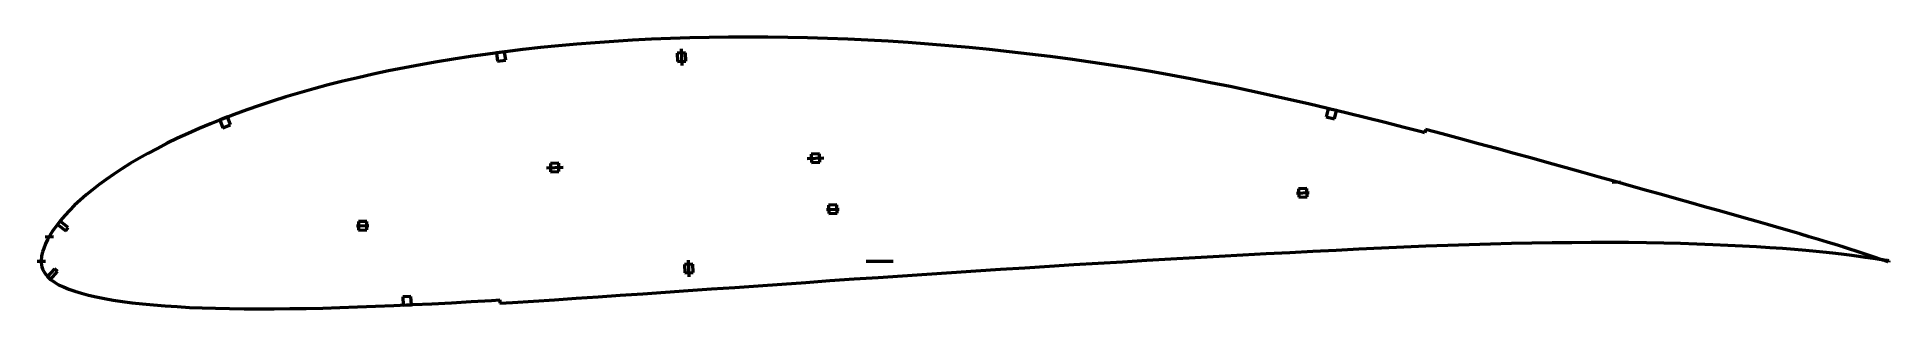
# Model space of a CAD drawing. Header units: metres. Extents: x -311 to 577, y -23 to 107.
import ezdxf

# ---------------------------------------------------------------- set-up
doc = ezdxf.new("R2010")
doc.units = ezdxf.units.M
for name, color, linetype, lineweight in [('FoilLayer', 1, 'Continuous', 50), ('StringerLayer', 1, 'Continuous', 50), ('SubLayer', 1, 'Continuous', 50)]:
    doc.layers.add(name, color=color, linetype=linetype, lineweight=lineweight)

msp = doc.modelspace()

# ---------------------------------------------------------------- linework, layer by layer
at = {"layer": 'FoilLayer'}
for p, q in [((-7.04, 106.78), (-16.18, 106.41)), ((2.19, 107.07), (-7.04, 106.78)), ((11.48, 107.28), (2.19, 107.07)), ((20.84, 107.41), (11.48, 107.28)), ((30.26, 107.47), (20.84, 107.41)), ((39.71, 107.44), (30.26, 107.47)), ((49.22, 107.31), (39.71, 107.44)), ((58.76, 107.1), (49.22, 107.31)), ((68.35, 106.81), (58.76, 107.1)), ((77.98, 106.43), (68.35, 106.81)), ((-102.96, 98.18), (-111.07, 96.95)), ((-94.73, 99.35), (-102.96, 98.18)), ((-86.39, 100.45), (-94.73, 99.35)), ((-77.94, 101.47), (-86.39, 100.45)), ((-69.4, 102.43), (-77.94, 101.47)), ((-60.77, 103.29), (-69.4, 102.43)), ((-52.04, 104.06), (-60.77, 103.29)), ((-43.2, 104.76), (-52.04, 104.06)), ((-34.27, 105.39), (-43.2, 104.76)), ((-25.26, 105.94), (-34.27, 105.39)), ((-16.18, 106.41), (-25.26, 105.94)), ((87.64, 105.98), (77.98, 106.43)), ((97.32, 105.44), (87.64, 105.98)), ((107.01, 104.81), (97.32, 105.44)), ((116.73, 104.09), (107.01, 104.81)), ((126.46, 103.3), (116.73, 104.09)), ((136.19, 102.43), (126.46, 103.3)), ((145.93, 101.48), (136.19, 102.43)), ((155.66, 100.45), (145.93, 101.48)), ((165.38, 99.32), (155.66, 100.45)), ((175.09, 98.12), (165.38, 99.32)), ((184.78, 96.83), (175.09, 98.12)), ((-149.72, 89.66), (-157.05, 88.01)), ((-142.24, 91.25), (-149.72, 89.66)), ((-134.64, 92.78), (-142.24, 91.25)), ((-126.89, 94.24), (-134.64, 92.78)), ((-119.04, 95.63), (-126.89, 94.24)), ((-111.07, 96.95), (-119.04, 95.63)), ((194.47, 95.46), (184.78, 96.83)), ((204.13, 94.02), (194.47, 95.46)), ((213.76, 92.49), (204.13, 94.02)), ((223.37, 90.89), (213.76, 92.49)), ((232.94, 89.2), (223.37, 90.89)), ((242.49, 87.44), (232.94, 89.2)), ((-184.9, 80.74), (-191.49, 78.78)), ((-178.15, 82.66), (-184.9, 80.74)), ((-171.25, 84.52), (-178.15, 82.66)), ((-164.22, 86.3), (-171.25, 84.52)), ((-157.05, 88.01), (-164.22, 86.3)), ((252, 85.6), (242.49, 87.44)), ((261.48, 83.7), (252, 85.6)), ((270.91, 81.74), (261.48, 83.7)), ((280.29, 79.7), (270.91, 81.74)), ((-210.32, 72.58), (-216.27, 70.4)), ((-204.2, 74.7), (-210.32, 72.58)), ((-197.93, 76.77), (-204.2, 74.7)), ((-191.49, 78.78), (-197.93, 76.77)), ((289.64, 77.58), (280.29, 79.7)), ((298.96, 75.42), (289.64, 77.58)), ((308.26, 73.21), (298.96, 75.42)), ((317.51, 70.99), (308.26, 73.21)), ((-233.14, 63.64), (-238.41, 61.32)), ((-227.69, 65.93), (-233.14, 63.64)), ((-222.07, 68.18), (-227.69, 65.93)), ((-216.27, 70.4), (-222.07, 68.18)), ((326.71, 68.74), (317.51, 70.99)), ((335.81, 66.47), (326.71, 68.74)), ((344.85, 64.17), (335.81, 66.47)), ((353.81, 61.86), (344.85, 64.17)), ((355.22, 63.09), (354.83, 61.59)), ((363.1, 61.02), (355.22, 63.09)), ((-253.18, 54.14), (-257.75, 51.71)), ((-248.43, 56.57), (-253.18, 54.14)), ((-243.5, 58.96), (-248.43, 56.57)), ((-238.41, 61.32), (-243.5, 58.96)), ((354.83, 61.59), (353.81, 61.86)), ((371.9, 58.69), (363.1, 61.02)), ((380.61, 56.35), (371.9, 58.69)), ((389.22, 54), (380.61, 56.35)), ((397.74, 51.66), (389.22, 54)), ((-266.3, 46.8), (-270.29, 44.31)), ((-262.13, 49.25), (-266.3, 46.8)), ((-257.75, 51.71), (-262.13, 49.25)), ((406.15, 49.35), (397.74, 51.66)), ((414.44, 47.07), (406.15, 49.35)), ((422.6, 44.81), (414.44, 47.07)), ((430.61, 42.57), (422.6, 44.81)), ((-281.16, 36.78), (-284.39, 34.28)), ((-277.72, 39.28), (-281.16, 36.78)), ((-274.09, 41.81), (-277.72, 39.28)), ((-270.29, 44.31), (-274.09, 41.81)), ((438.49, 40.36), (430.61, 42.57)), ((446.23, 38.19), (438.49, 40.36)), ((453.81, 36.07), (446.23, 38.19)), ((461.22, 33.99), (453.81, 36.07)), ((-292.89, 26.83), (-295.33, 24.37)), ((-290.25, 29.32), (-292.89, 26.83)), ((-287.42, 31.8), (-290.25, 29.32)), ((-284.39, 34.28), (-287.42, 31.8)), ((468.45, 31.95), (461.22, 33.99)), ((475.51, 29.96), (468.45, 31.95)), ((482.38, 28.01), (475.51, 29.96)), ((489.06, 26.13), (482.38, 28.01)), ((-299.64, 19.54), (-301.5, 17.17)), ((-297.58, 21.93), (-299.64, 19.54)), ((-295.33, 24.37), (-297.58, 21.93)), ((495.55, 24.3), (489.06, 26.13)), ((501.81, 22.53), (495.55, 24.3)), ((507.86, 20.81), (501.81, 22.53)), ((513.7, 19.16), (507.86, 20.81)), ((519.3, 17.56), (513.7, 19.16)), ((-305.83, 10.43), (-306.84, 8.38)), ((-304.59, 12.64), (-305.83, 10.43)), ((-303.15, 14.87), (-304.59, 12.64)), ((-301.5, 17.17), (-303.15, 14.87)), ((406.24, 8.86), (415.92, 9)), ((415.92, 9), (425.37, 9.08)), ((425.37, 9.08), (434.63, 9.15)), ((434.63, 9.15), (443.7, 9.16)), ((443.7, 9.16), (452.54, 9.09)), ((452.54, 9.09), (461.13, 8.98)), ((461.13, 8.98), (469.46, 8.83)), ((524.67, 16.03), (519.3, 17.56)), ((529.79, 14.55), (524.67, 16.03)), ((534.67, 13.13), (529.79, 14.55)), ((539.29, 11.77), (534.67, 13.13)), ((543.67, 10.46), (539.29, 11.77)), ((547.8, 9.21), (543.67, 10.46)), ((551.68, 8.02), (547.8, 9.21)), ((-308.7, 2.4), (-308.92, 0.27)), ((-308.92, 0.27), (-308.92, -0.25)), ((-308.29, 4.52), (-308.7, 2.4)), ((-307.69, 6.18), (-308.29, 4.52)), ((-306.84, 8.38), (-307.69, 6.18)), ((209.88, -0.19), (221.5, 0.48)), ((221.5, 0.48), (233.07, 1.17)), ((233.07, 1.17), (244.61, 1.84)), ((244.61, 1.84), (256.1, 2.47)), ((256.1, 2.47), (267.49, 3.07)), ((267.49, 3.07), (278.79, 3.67)), ((278.79, 3.67), (290.02, 4.29)), ((290.02, 4.29), (301.18, 4.86)), ((301.18, 4.86), (312.25, 5.4)), ((312.25, 5.4), (323.19, 5.9)), ((323.19, 5.9), (334.01, 6.41)), ((334.01, 6.41), (344.74, 6.9)), ((344.74, 6.9), (355.35, 7.34)), ((355.35, 7.34), (365.84, 7.73)), ((365.84, 7.73), (376.17, 8.06)), ((376.17, 8.06), (386.34, 8.38)), ((386.34, 8.38), (396.37, 8.66)), ((396.37, 8.66), (406.24, 8.86)), ((469.46, 8.83), (477.54, 8.64)), ((477.54, 8.64), (485.38, 8.41)), ((485.38, 8.41), (492.95, 8.12)), ((492.95, 8.12), (500.21, 7.8)), ((500.21, 7.8), (507.19, 7.46)), ((507.19, 7.46), (513.89, 7.09)), ((513.89, 7.09), (520.3, 6.68)), ((520.3, 6.68), (526.38, 6.21)), ((526.38, 6.21), (532.13, 5.74)), ((532.13, 5.74), (537.54, 5.27)), ((537.54, 5.27), (542.65, 4.8)), ((542.65, 4.8), (547.41, 4.32)), ((547.41, 4.32), (551.84, 3.83)), ((555.3, 6.9), (551.68, 8.02)), ((551.84, 3.83), (555.92, 3.35)), ((558.65, 5.84), (555.3, 6.9)), ((555.92, 3.35), (559.64, 2.88)), ((561.74, 4.85), (558.65, 5.84)), ((559.64, 2.88), (563.01, 2.44)), ((564.57, 3.93), (561.74, 4.85)), ((563.01, 2.44), (566.01, 2.03)), ((567.12, 3.08), (564.57, 3.93)), ((566.01, 2.03), (568.68, 1.65)), ((569.41, 2.32), (567.12, 3.08)), ((568.68, 1.65), (570.98, 1.32)), ((571.42, 1.64), (569.41, 2.32)), ((570.98, 1.32), (572.94, 1.04)), ((573.15, 1.05), (571.42, 1.64)), ((572.94, 1.04), (574.55, 0.8)), ((574.59, 0.55), (573.15, 1.05)), ((574.55, 0.8), (575.83, 0.6)), ((575.73, 0.15), (574.59, 0.55)), ((576.57, -0.14), (575.73, 0.15)), ((575.83, 0.6), (576.73, 0.46)), ((576.73, 0.46), (577.3, 0.38)), ((577.5, 0.35), (577.27, -0.38)), ((577.3, 0.38), (577.5, 0.35)), ((-308.92, -0.25), (-308.73, -2.21)), ((-308.73, -2.21), (-308.3, -3.6)), ((-308.3, -3.6), (-307.65, -4.96)), ((-307.65, -4.96), (-306.72, -6.31)), ((-306.72, -6.31), (-305.57, -7.62)), ((-305.57, -7.62), (-304.16, -8.88)), ((-304.16, -8.88), (-302.51, -10.08)), ((69.41, -9.29), (81.01, -8.49)), ((81.01, -8.49), (92.63, -7.71)), ((92.63, -7.71), (104.29, -6.92)), ((104.29, -6.92), (115.97, -6.12)), ((115.97, -6.12), (127.72, -5.32)), ((127.72, -5.32), (139.49, -4.54)), ((139.49, -4.54), (151.25, -3.81)), ((151.25, -3.81), (162.99, -3.07)), ((162.99, -3.07), (174.73, -2.31)), ((174.73, -2.31), (186.48, -1.58)), ((186.48, -1.58), (198.2, -0.87)), ((198.2, -0.87), (209.88, -0.19)), ((577.09, -0.32), (576.57, -0.14)), ((577.27, -0.38), (577.09, -0.32)), ((-302.51, -10.08), (-300.57, -11.21)), ((-300.57, -11.21), (-298.27, -12.28)), ((-298.27, -12.28), (-295.65, -13.33)), ((-295.65, -13.33), (-292.74, -14.35)), ((-292.74, -14.35), (-289.61, -15.33)), ((-289.61, -15.33), (-286.23, -16.23)), ((-286.23, -16.23), (-282.56, -17.06)), ((-282.56, -17.06), (-278.6, -17.83)), ((-62.61, -18.46), (-52.27, -17.75)), ((-52.27, -17.75), (-41.77, -17.03)), ((-41.77, -17.03), (-31.12, -16.31)), ((-31.12, -16.31), (-20.36, -15.6)), ((-20.36, -15.6), (-9.49, -14.85)), ((-9.49, -14.85), (1.49, -14.07)), ((1.49, -14.07), (12.59, -13.28)), ((12.59, -13.28), (23.8, -12.49)), ((23.8, -12.49), (35.1, -11.71)), ((35.1, -11.71), (46.46, -10.92)), ((46.46, -10.92), (57.89, -10.1)), ((57.89, -10.1), (69.41, -9.29)), ((-278.6, -17.83), (-274.36, -18.57)), ((-274.36, -18.57), (-269.91, -19.27)), ((-269.91, -19.27), (-265.21, -19.88)), ((-265.21, -19.88), (-260.25, -20.42)), ((-260.25, -20.42), (-255, -20.9)), ((-255, -20.9), (-249.5, -21.34)), ((-249.5, -21.34), (-243.77, -21.75)), ((-243.77, -21.75), (-237.83, -22.09)), ((-237.83, -22.09), (-231.65, -22.35)), ((-231.65, -22.35), (-225.23, -22.55)), ((-225.23, -22.55), (-218.53, -22.69)), ((-218.53, -22.69), (-211.63, -22.79)), ((-211.63, -22.79), (-204.52, -22.84)), ((-204.52, -22.84), (-197.2, -22.81)), ((-197.2, -22.81), (-189.63, -22.71)), ((-189.63, -22.71), (-181.82, -22.57)), ((-181.82, -22.57), (-173.79, -22.4)), ((-173.79, -22.4), (-165.59, -22.19)), ((-165.59, -22.19), (-157.18, -21.91)), ((-157.18, -21.91), (-148.58, -21.57)), ((-148.58, -21.57), (-139.74, -21.18)), ((-139.74, -21.18), (-130.7, -20.78)), ((-130.7, -20.78), (-121.51, -20.34)), ((-121.51, -20.34), (-112.15, -19.87)), ((-112.15, -19.87), (-102.61, -19.32)), ((-102.61, -19.32), (-92.87, -18.74)), ((-92.87, -18.74), (-88.95, -18.51)), ((-88.95, -18.51), (-88.86, -20.05)), ((-88.86, -20.05), (-82.86, -19.7)), ((-82.86, -19.7), (-72.8, -19.09)), ((-72.8, -19.09), (-62.61, -18.46))]:
    msp.add_line(p, q, dxfattribs=at)
at = {"layer": 'StringerLayer'}
for p, q in [((-86.59, 100.42), (-90.55, 99.9)), ((-90.55, 99.9), (-90.03, 95.93)), ((-86.07, 96.45), (-86.59, 100.42)), ((-90.03, 95.93), (-86.07, 96.45)), ((308.51, 73.15), (307.57, 69.26)), ((312.39, 72.22), (308.51, 73.15)), ((311.46, 68.33), (312.39, 72.22)), ((-219.5, 69.16), (-223.24, 67.73)), ((-223.24, 67.73), (-221.81, 64)), ((-221.81, 64), (-218.07, 65.43)), ((-218.07, 65.43), (-219.5, 69.16)), ((307.57, 69.26), (311.46, 68.33)), ((-299.84, 19.28), (-301.08, 17.71)), ((-295.91, 16.19), (-299.84, 19.28)), ((-301.08, 17.71), (-297.14, 14.62)), ((-297.14, 14.62), (-295.91, 16.19)), ((-302.58, -3.59), (-305.9, -7.33)), ((-305.9, -7.33), (-304.4, -8.66)), ((-304.4, -8.66), (-301.08, -4.92)), ((-301.08, -4.92), (-302.58, -3.59)), ((-131.52, -16.81), (-135.51, -16.99)), ((-135.51, -16.99), (-135.34, -20.98)), ((-131.34, -20.81), (-131.52, -16.81)), ((-135.34, -20.98), (-131.34, -20.81))]:
    msp.add_line(p, q, dxfattribs=at)
at = {"layer": 'SubLayer'}
for p, q in [((0.16, 99.97), (-3.84, 99.83)), ((-3.84, 99.83), (-3.7, 95.83)), ((-1.91, 101.9), (-1.63, 93.9)), ((0.3, 95.97), (0.16, 99.97)), ((-3.7, 95.83), (0.3, 95.97)), ((-66.58, 44.87), (-58.59, 45.14)), ((-60.66, 47.07), (-64.66, 46.93)), ((-64.66, 46.93), (-64.52, 42.94)), ((-60.52, 43.08), (-60.66, 47.07)), ((58.59, 49.24), (66.58, 49.52)), ((64.52, 51.44), (60.52, 51.31)), ((60.52, 51.31), (60.66, 47.31)), ((60.66, 47.31), (64.66, 47.45)), ((64.66, 47.45), (64.52, 51.44)), ((-64.52, 42.94), (-60.52, 43.08)), ((444.69, 37.99), (448.69, 38.13)), ((72.75, 27.01), (68.75, 26.87)), ((68.75, 26.87), (68.89, 22.87)), ((72.89, 23.01), (72.75, 27.01)), ((293.34, 32.71), (299.34, 32.92)), ((298.27, 34.88), (294.27, 34.74)), ((294.27, 34.74), (294.41, 30.74)), ((294.41, 30.74), (298.41, 30.88)), ((298.41, 30.88), (298.27, 34.88)), ((-152.78, 19.13), (-156.77, 18.99)), ((-156.77, 18.99), (-156.64, 14.99)), ((-152.64, 15.13), (-152.78, 19.13)), ((67.82, 24.83), (73.81, 25.04)), ((68.89, 22.87), (72.89, 23.01)), ((500.6, 22.35), (500.89, 23.31)), ((-307.05, 11.74), (-303.06, 11.88)), ((-157.7, 16.96), (-151.71, 17.17)), ((-156.64, 14.99), (-152.64, 15.13)), ((539.05, 11.32), (539.34, 12.27)), ((-310.92, 0), (-306.92, 0)), ((1.91, -7.52), (1.63, 0.48)), ((86.83, 0), (99.72, 0)), ((497.76, 7.41), (497.86, 8.4)), ((537.7, 4.76), (537.83, 5.75)), ((557.59, 2.64), (557.74, 3.62)), ((558.17, 5.47), (558.47, 6.42)), ((3.7, -1.45), (-0.3, -1.59)), ((-0.3, -1.59), (-0.16, -5.59)), ((-0.16, -5.59), (3.84, -5.45)), ((3.84, -5.45), (3.7, -1.45))]:
    msp.add_line(p, q, dxfattribs=at)

doc.saveas('drawing.dxf')
